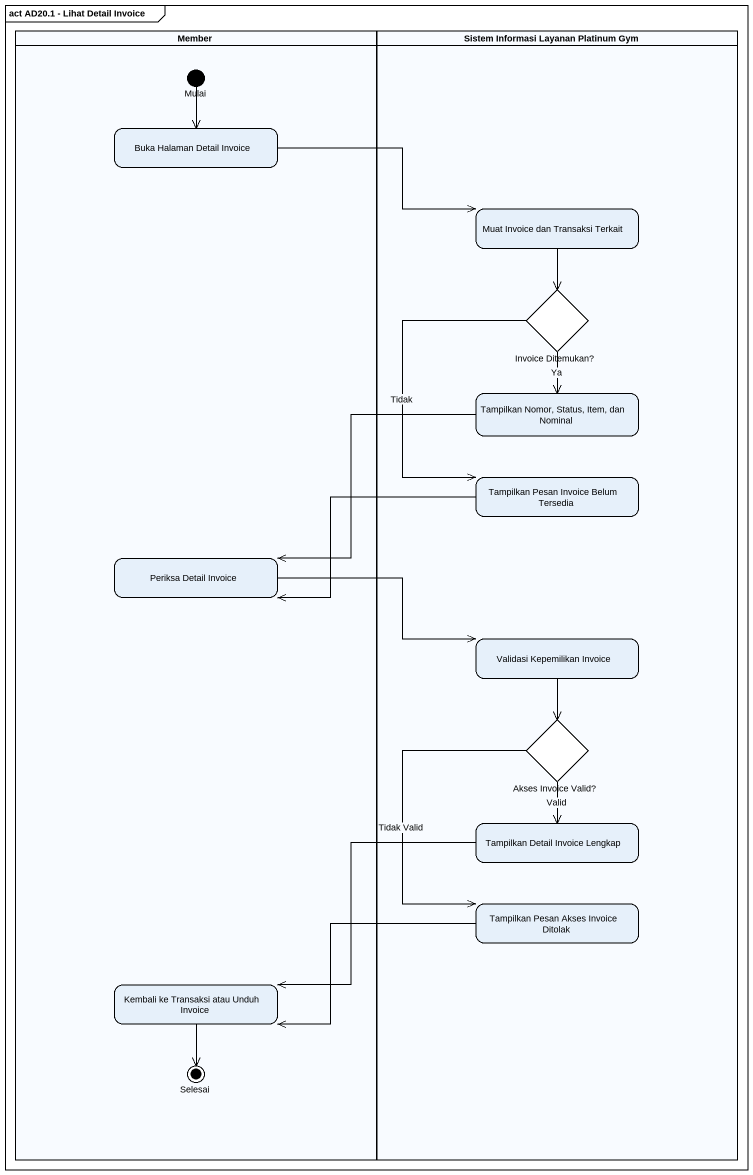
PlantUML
@startuml
mainframe act AD20.1 - Lihat Detail Invoice
hide empty description
state Member <<partition>> {
  state Mulai <<start>>
  state "Buka Halaman Detail Invoice" as Buka_Halaman_Detail_Invoice
  state "Periksa Detail Invoice" as Periksa_Detail_Invoice
  state "Kembali ke Transaksi atau Unduh Invoice" as Kembali_ke_Transaksi_atau
  state Selesai <<end>>
}
state "Sistem Informasi Layanan Platinum Gym" as Sistem_Informasi_Layanan <<partition>> {
  state "Muat Invoice dan Transaksi Terkait" as Muat_Invoice_dan_Transaksi
  state "Invoice Ditemukan?" as Invoice_Ditemukan <<choice>>
  state "Tampilkan Nomor, Status, Item, dan Nominal" as Tampilkan_Nomor_Status_Item
  state "Tampilkan Pesan Invoice Belum Tersedia" as Tampilkan_Pesan_Invoice
  state "Validasi Kepemilikan Invoice" as Validasi_Kepemilikan_Invoice
  state "Akses Invoice Valid?" as Akses_Invoice_Valid <<choice>>
  state "Tampilkan Detail Invoice Lengkap" as Tampilkan_Detail_Invoice
  state "Tampilkan Pesan Akses Invoice Ditolak" as Tampilkan_Pesan_Akses
}
Mulai --> Buka_Halaman_Detail_Invoice
Buka_Halaman_Detail_Invoice -right-> Muat_Invoice_dan_Transaksi
Muat_Invoice_dan_Transaksi --> Invoice_Ditemukan
Invoice_Ditemukan --> Tampilkan_Nomor_Status_Item : Ya
Invoice_Ditemukan --> Tampilkan_Pesan_Invoice : Tidak
Tampilkan_Nomor_Status_Item -left-> Periksa_Detail_Invoice
Tampilkan_Pesan_Invoice -left-> Periksa_Detail_Invoice
Periksa_Detail_Invoice -right-> Validasi_Kepemilikan_Invoice
Validasi_Kepemilikan_Invoice --> Akses_Invoice_Valid
Akses_Invoice_Valid --> Tampilkan_Detail_Invoice : Valid
Akses_Invoice_Valid --> Tampilkan_Pesan_Akses : Tidak Valid
Tampilkan_Detail_Invoice -left-> Kembali_ke_Transaksi_atau
Tampilkan_Pesan_Akses -left-> Kembali_ke_Transaksi_atau
Kembali_ke_Transaksi_atau --> Selesai
@enduml
